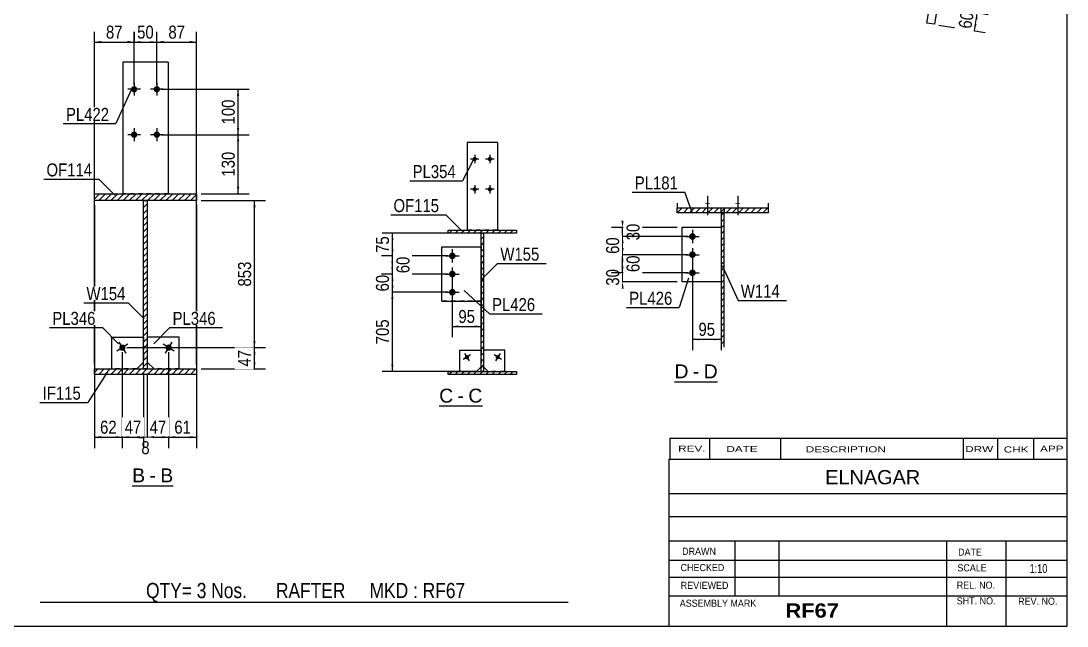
# Model space of a CAD drawing. Header units: millimetres. Extents: x -14 to 388, y -192 to 85.
# Drawn here: x 158.1 to 388.5, y -192.4 to -59.1 of the extents above; entities that cross this region are included whole.
import ezdxf

# ---------------------------------------------------------------- set-up
doc = ezdxf.new("R2010")
doc.units = ezdxf.units.MM
doc.linetypes.add('DXK_LINE_DOT1', pattern=[1.8814, 0.9407, -0.9407])
doc.styles.add('Arial', font='ARIAL.TTF', dxfattribs={"height": 0.2})
doc.styles.add('Arial Bold', font='ARIALBD.TTF', dxfattribs={"height": 0.2})
doc.styles.add('Arial Narrow', font='ARIALN.TTF', dxfattribs={"height": 0.2})

# ---------------------------------------------------------------- blocks, each defined once
blk = doc.blocks.new('Unknown-623515032-1211')
at = {"color": 5, "linetype": 'Continuous'}
for p, q in [((388.48, -192.37), (388.48, 84.63)), ((-11.52, -192.37), (388.48, -192.37))]:
    blk.add_line(p, q, dxfattribs=at)
blk = doc.blocks.new('Unknown-623515032-12 - 8371')
at = {"color": 7, "linetype": 'Continuous'}
blk.add_line((250.22, -143.9), (259.72, -143.9), dxfattribs=at)
at = {"color": 0, "linetype": 'Continuous'}
blk.add_wipeout([(253.3, -143.15), (253.3, -139.95), (250.22, -139.95), (250.22, -143.15)], dxfattribs=at)
blk.add_wipeout([(255.68, -143.15), (255.68, -139.95), (254.26, -139.95), (254.26, -143.15)], dxfattribs=at)
at = {"color": 96, "linetype": 'Continuous', "style": 'Arial'}
blk.add_text('C', height=3.06, dxfattribs=at).set_placement((250.22, -143.15))
at = {"color": 0, "linetype": 'Continuous'}
blk.add_wipeout([(259.72, -143.15), (259.72, -139.95), (256.64, -139.95), (256.64, -143.15)], dxfattribs=at)
at = {"color": 96, "linetype": 'Continuous', "style": 'Arial'}
for s, p in [('C', (256.64, -143.15)), ('-', (254.26, -143.15))]:
    blk.add_text(s, height=3.06, dxfattribs=at).set_placement(p)
blk = doc.blocks.new('Unknown-623515032-13 - 8879')
at = {"color": 7, "linetype": 'Continuous'}
blk.add_line((302.03, -138.55), (311.54, -138.55), dxfattribs=at)
at = {"color": 0, "linetype": 'Continuous'}
blk.add_wipeout([(305.11, -137.8), (305.11, -134.6), (302.03, -134.6), (302.03, -137.8)], dxfattribs=at)
at = {"color": 96, "linetype": 'Continuous', "style": 'Arial'}
blk.add_text('D', height=3.06, dxfattribs=at).set_placement((302.03, -137.8))
at = {"color": 0, "linetype": 'Continuous'}
blk.add_wipeout([(307.5, -137.8), (307.5, -134.6), (306.07, -134.6), (306.07, -137.8)], dxfattribs=at)
blk.add_wipeout([(311.54, -137.8), (311.54, -134.6), (308.46, -134.6), (308.46, -137.8)], dxfattribs=at)
at = {"color": 96, "linetype": 'Continuous', "style": 'Arial'}
for s, p in [('D', (308.46, -137.8)), ('-', (306.07, -137.8))]:
    blk.add_text(s, height=3.06, dxfattribs=at).set_placement(p)
blk = doc.blocks.new('Unknown-623515032-16 - 2691')
at = {"color": 7, "linetype": 'Continuous'}
blk.add_line((182.61, -161.45), (191.64, -161.45), dxfattribs=at)
at = {"color": 0, "linetype": 'Continuous'}
blk.add_wipeout([(185.46, -160.7), (185.46, -157.5), (182.61, -157.5), (182.61, -160.7)], dxfattribs=at)
at = {"color": 96, "linetype": 'Continuous', "style": 'Arial'}
blk.add_text('B', height=3.06, dxfattribs=at).set_placement((182.61, -160.7))
at = {"color": 0, "linetype": 'Continuous'}
blk.add_wipeout([(187.84, -160.7), (187.84, -157.5), (186.42, -157.5), (186.42, -160.7)], dxfattribs=at)
blk.add_wipeout([(191.64, -160.7), (191.64, -157.5), (188.8, -157.5), (188.8, -160.7)], dxfattribs=at)
at = {"color": 96, "linetype": 'Continuous', "style": 'Arial'}
for s, p in [('B', (188.8, -160.7)), ('-', (186.42, -160.7))]:
    blk.add_text(s, height=3.06, dxfattribs=at).set_placement(p)
blk = doc.blocks.new('Part-623515032-1504 - 1232')
at = {"color": 2, "linetype": 'Continuous'}
for p, q in [((357.62, -59.58), (373.12, 37.9)), ((374.77, 37.64), (359.27, -59.84)), ((373.12, 37.9), (374.77, 37.64)), ((359.27, -59.84), (357.62, -59.58))]:
    blk.add_line(p, q, dxfattribs=at)
blk = doc.blocks.new('Part-623515032-8428 - 8371')
at = {"color": 2, "linetype": 'Continuous'}
for p, q in [((250.78, -120.85), (250.78, -108.85)), ((250.78, -108.85), (259.45, -108.85)), ((250.78, -120.85), (259.45, -120.85))]:
    blk.add_line(p, q, dxfattribs=at)
at = {"color": 7, "linetype": 'DXK_LINE_DOT1'}
for p, q in [((250.78, -108.85), (259.45, -108.85)), ((259.45, -108.85), (259.45, -120.85)), ((259.45, -120.85), (250.78, -120.85))]:
    blk.add_line(p, q, dxfattribs=at)
blk = doc.blocks.new('Part-623515032-8412 - 8371')
at = {"linetype": 'Continuous'}
h = blk.add_hatch(dxfattribs=at)
h.set_pattern_fill('', scale=0.3, style=0, pattern_type=0)
h.set_pattern_definition([(45, (267.2141, -136.9466), (-0.67352, 0.67352), [])])
h.paths.add_polyline_path([(252.21, -136.95), (267.21, -136.95), (267.21, -136.28), (252.21, -136.28)])
at = {"color": 2, "linetype": 'Continuous'}
for p, q in [((252.21, -136.95), (252.21, -136.28)), ((252.21, -136.28), (267.21, -136.28)), ((267.21, -136.95), (252.21, -136.95)), ((267.21, -136.28), (267.21, -136.95))]:
    blk.add_line(p, q, dxfattribs=at)
blk = doc.blocks.new('Part-623515032-8429 - 8371')
at = {"color": 2, "linetype": 'Continuous'}
for p, q in [((254.78, -136.28), (254.78, -131.61)), ((254.78, -131.61), (259.45, -131.61)), ((259.45, -135.28), (258.45, -136.28))]:
    blk.add_line(p, q, dxfattribs=at)
at = {"color": 7, "linetype": 'DXK_LINE_DOT1'}
for p, q in [((259.45, -131.61), (259.45, -135.28)), ((258.45, -136.28), (254.78, -136.28))]:
    blk.add_line(p, q, dxfattribs=at)
blk = doc.blocks.new('Part-623515032-8373 - 8371')
at = {"linetype": 'Continuous'}
h = blk.add_hatch(dxfattribs=at)
h.set_pattern_fill('', scale=0.3, style=0, pattern_type=0)
h.set_pattern_definition([(45, (267.2141, -105.8474), (-0.67352, 0.67352), [])])
h.paths.add_polyline_path([(252.21, -105.85), (267.21, -105.85), (267.21, -105.18), (252.21, -105.18)])
at = {"color": 2, "linetype": 'Continuous'}
for p, q in [((252.21, -105.85), (252.21, -105.18)), ((252.21, -105.18), (267.21, -105.18)), ((267.21, -105.85), (252.21, -105.85)), ((267.21, -105.18), (267.21, -105.85))]:
    blk.add_line(p, q, dxfattribs=at)
blk = doc.blocks.new('Part-623515032-8432 - 8371')
at = {"color": 2, "linetype": 'Continuous'}
for p, q in [((264.65, -131.61), (259.98, -131.61)), ((264.65, -136.28), (264.65, -131.61)), ((259.98, -135.28), (260.98, -136.28))]:
    blk.add_line(p, q, dxfattribs=at)
at = {"color": 7, "linetype": 'DXK_LINE_DOT1'}
for p, q in [((259.98, -131.61), (259.98, -135.28)), ((264.65, -136.28), (260.98, -136.28))]:
    blk.add_line(p, q, dxfattribs=at)
blk = doc.blocks.new('Part-623515032-8376 - 8371')
at = {"linetype": 'Continuous'}
h = blk.add_hatch(dxfattribs=at)
h.set_pattern_fill('', scale=0.3, style=0, pattern_type=0)
h.set_pattern_definition([(45, (259.9808, -136.2799), (-0.67352, 0.67352), [])])
h.paths.add_polyline_path([(259.45, -136.28), (259.98, -136.28), (259.98, -105.85), (259.45, -105.85)])
at = {"color": 2, "linetype": 'Continuous'}
for p, q in [((259.45, -126.18), (259.45, -105.85)), ((259.45, -105.85), (259.98, -105.85)), ((259.98, -105.85), (259.98, -126.18)), ((259.45, -136.28), (259.45, -126.28)), ((259.98, -126.28), (259.98, -136.28)), ((259.98, -136.28), (259.45, -136.28))]:
    blk.add_line(p, q, dxfattribs=at)
blk = doc.blocks.new('Part-623515032-8422 - 8371')
at = {"color": 2, "linetype": 'Continuous'}
for p, q in [((263.05, -85.85), (256.38, -85.85)), ((256.38, -85.85), (256.38, -105.18)), ((263.05, -85.85), (263.05, -105.18))]:
    blk.add_line(p, q, dxfattribs=at)
at = {"color": 7, "linetype": 'DXK_LINE_DOT1'}
blk.add_line((263.05, -105.18), (256.38, -105.18), dxfattribs=at)
blk = doc.blocks.new('Bolt-623515032-8477 - 8371')
at = {"linetype": 'Continuous'}
for points in [[(258.51, -89.51, -1), (257.58, -89.51, -1)], [(261.85, -89.51, -1), (260.91, -89.51, -1)], [(258.51, -96.18, -1), (257.58, -96.18, -1)], [(261.85, -96.18, -1), (260.91, -96.18, -1)]]:
    blk.add_hatch(color=3, dxfattribs=at).paths.add_polyline_path(points)
at = {"color": 3, "linetype": 'Continuous'}
for p, q in [((258.98, -89.51), (257.11, -89.51)), ((258.05, -88.58), (258.05, -90.45)), ((262.31, -89.51), (260.45, -89.51)), ((261.38, -88.58), (261.38, -90.45)), ((258.98, -96.18), (257.11, -96.18)), ((258.05, -95.25), (258.05, -97.11)), ((262.31, -96.18), (260.45, -96.18)), ((261.38, -95.25), (261.38, -97.11))]:
    blk.add_line(p, q, dxfattribs=at)
blk = doc.blocks.new('Bolt-623515032-8481 - 8371')
at = {"linetype": 'Continuous'}
for points in [[(253.11, -110.11, -1), (253.11, -111.58, -1)], [(253.11, -114.11, -1), (253.11, -115.58, -1)], [(253.11, -118.11, -1), (253.11, -119.58, -1)]]:
    blk.add_hatch(color=3, dxfattribs=at).paths.add_polyline_path(points)
at = {"color": 3, "linetype": 'Continuous'}
for p, q in [((253.11, -109.38), (253.11, -112.31)), ((251.64, -110.85), (254.58, -110.85)), ((251.64, -114.85), (254.58, -114.85)), ((253.11, -113.38), (253.11, -116.31)), ((253.11, -117.38), (253.11, -120.31)), ((251.64, -118.85), (254.58, -118.85))]:
    blk.add_line(p, q, dxfattribs=at)
blk = doc.blocks.new('Bolt-623515032-8482 - 8371')
at = {"linetype": 'Continuous'}
blk.add_hatch(color=3, dxfattribs=at).paths.add_polyline_path([(256.71, -132.9, -1), (255.92, -133.39, -1)])
at = {"color": 3, "linetype": 'Continuous'}
for p, q in [((257.11, -132.65), (255.52, -133.64)), ((255.82, -132.36), (256.81, -133.94))]:
    blk.add_line(p, q, dxfattribs=at)
blk = doc.blocks.new('Bolt-623515032-8485 - 8371')
at = {"linetype": 'Continuous'}
blk.add_hatch(color=3, dxfattribs=at).paths.add_polyline_path([(263.51, -133.39, -1), (262.72, -132.9, -1)])
at = {"color": 3, "linetype": 'Continuous'}
for p, q in [((263.91, -133.64), (262.32, -132.65)), ((263.61, -132.36), (262.62, -133.94))]:
    blk.add_line(p, q, dxfattribs=at)
blk = doc.blocks.new('Bolt-623515032-8988 - 8879')
at = {"linetype": 'Continuous'}
for points in [[(305.98, -105.84, -1), (305.98, -107.31, -1)], [(305.98, -109.84, -1), (305.98, -111.31, -1)], [(305.98, -113.84, -1), (305.98, -115.31, -1)]]:
    blk.add_hatch(color=3, dxfattribs=at).paths.add_polyline_path(points)
at = {"color": 3, "linetype": 'Continuous'}
for p, q in [((305.98, -105.11), (305.98, -108.04)), ((304.51, -106.58), (307.44, -106.58)), ((305.98, -109.11), (305.98, -112.04)), ((304.51, -110.58), (307.44, -110.58)), ((304.51, -114.58), (307.44, -114.58)), ((305.98, -113.11), (305.98, -116.04))]:
    blk.add_line(p, q, dxfattribs=at)
blk = doc.blocks.new('Part-623515032-8896 - 8879')
at = {"linetype": 'Continuous'}
h = blk.add_hatch(dxfattribs=at)
h.set_pattern_fill('', scale=0.3, style=0, pattern_type=0)
h.set_pattern_definition([(45, (302.6427, -101.3733), (-0.67352, 0.67352), [])])
h.paths.add_polyline_path([(302.64, -100.29), (302.64, -101.37), (322.64, -101.37), (322.64, -100.29)])
at = {"color": 2, "linetype": 'Continuous'}
for p, q in [((302.64, -99.21), (302.64, -100.29)), ((302.64, -101.37), (302.64, -100.29)), ((302.64, -100.29), (322.64, -100.29)), ((322.64, -99.21), (322.64, -100.29)), ((322.64, -100.29), (322.64, -101.37)), ((322.64, -101.37), (302.64, -101.37))]:
    blk.add_line(p, q, dxfattribs=at)
at = {"color": 7, "linetype": 'DXK_LINE_DOT1'}
for p, q in [((302.64, -101.37), (302.64, -100.29)), ((322.64, -100.29), (322.64, -101.37))]:
    blk.add_line(p, q, dxfattribs=at)
blk = doc.blocks.new('Bolt-623515032-8960 - 8879')
at = {"linetype": 'Continuous'}
for points in [[(309.31, -99.42), (309.18, -99.42), (309.07, -99.41), (308.96, -99.4), (308.86, -99.39), (308.79, -99.37), (308.74, -99.35), (308.71, -99.33), (308.71, -99.31), (308.74, -99.3), (308.79, -99.28), (308.86, -99.26), (308.96, -99.25), (309.07, -99.24), (309.18, -99.23), (309.31, -99.23), (309.43, -99.23), (309.55, -99.24), (309.66, -99.25), (309.76, -99.26), (309.83, -99.28), (309.88, -99.3), (309.91, -99.31), (309.91, -99.33), (309.88, -99.35), (309.83, -99.37), (309.76, -99.39), (309.66, -99.4), (309.55, -99.41), (309.43, -99.42)], [(315.98, -99.42), (315.85, -99.42), (315.73, -99.41), (315.62, -99.4), (315.53, -99.39), (315.46, -99.37), (315.41, -99.35), (315.38, -99.33), (315.38, -99.31), (315.41, -99.3), (315.46, -99.28), (315.53, -99.26), (315.62, -99.25), (315.73, -99.24), (315.85, -99.23), (315.98, -99.23), (316.1, -99.23), (316.22, -99.24), (316.33, -99.25), (316.42, -99.26), (316.5, -99.28), (316.55, -99.3), (316.57, -99.31), (316.57, -99.33), (316.55, -99.35), (316.5, -99.37), (316.42, -99.39), (316.33, -99.4), (316.22, -99.41), (316.1, -99.42)]]:
    blk.add_hatch(color=3, dxfattribs=at).paths.add_polyline_path(points)
at = {"color": 3, "linetype": 'Continuous'}
for p, q in [((309.31, -97.61), (309.31, -101.89)), ((315.98, -97.61), (315.98, -101.89))]:
    blk.add_line(p, q, dxfattribs=at)
blk = doc.blocks.new('Part-623515032-8935 - 8879')
at = {"color": 2, "linetype": 'Continuous'}
for p, q in [((312.31, -104.58), (303.64, -104.58)), ((303.64, -104.58), (303.64, -116.58)), ((312.31, -116.58), (303.64, -116.58))]:
    blk.add_line(p, q, dxfattribs=at)
at = {"color": 7, "linetype": 'DXK_LINE_DOT1'}
blk.add_line((312.31, -104.58), (312.31, -116.58), dxfattribs=at)
blk = doc.blocks.new('Part-623515032-8919 - 8879')
at = {"linetype": 'Continuous'}
h = blk.add_hatch(dxfattribs=at)
h.set_pattern_fill('', scale=0.3, style=0, pattern_type=0)
h.set_pattern_definition([(45, (312.976, -130.9478), (-0.67352, 0.67352), [])])
h.paths.add_polyline_path([(312.31, -130.95), (312.98, -130.95), (312.98, -101.37), (312.31, -101.37)])
at = {"color": 7, "linetype": 'DXK_LINE_DOT1'}
for p, q in [((312.31, -101.37), (312.31, -100.29)), ((312.98, -100.29), (312.98, -101.37))]:
    blk.add_line(p, q, dxfattribs=at)
at = {"color": 2, "linetype": 'Continuous'}
for p, q in [((312.98, -101.37), (312.31, -101.37)), ((312.31, -101.37), (312.31, -130.95)), ((312.98, -130.95), (312.98, -101.37))]:
    blk.add_line(p, q, dxfattribs=at)
blk = doc.blocks.new('Part-623515032-2731 - 2691')
at = {"linetype": 'Continuous'}
h = blk.add_hatch(dxfattribs=at)
h.set_pattern_fill('', scale=0.3, style=0, pattern_type=0)
h.set_pattern_definition([(45, (185.9425, -135.7509), (-0.67352, 0.67352), [])])
h.paths.add_polyline_path([(185.14, -135.75), (185.94, -135.75), (185.94, -98.65), (185.14, -98.65)])
at = {"color": 2, "linetype": 'Continuous'}
for p, q in [((185.14, -113.65), (185.14, -98.65)), ((185.14, -98.65), (185.94, -98.65)), ((185.94, -98.65), (185.94, -113.65)), ((185.14, -135.75), (185.14, -113.75)), ((185.94, -113.75), (185.94, -135.75)), ((185.94, -135.75), (185.14, -135.75))]:
    blk.add_line(p, q, dxfattribs=at)
blk = doc.blocks.new('Bolt-623515032-2708 - 2691')
at = {"linetype": 'Continuous'}
blk.add_hatch(color=3, dxfattribs=at).paths.add_polyline_path([(191.24, -131.42, -1), (190.05, -130.68, -1)])
at = {"color": 3, "linetype": 'Continuous'}
for p, q in [((191.83, -131.79), (189.46, -130.31)), ((191.38, -129.86), (189.9, -132.24))]:
    blk.add_line(p, q, dxfattribs=at)
blk = doc.blocks.new('Part-623515032-2773 - 2691')
at = {"linetype": 'Continuous'}
h = blk.add_hatch(dxfattribs=at)
h.set_pattern_fill('', scale=0.3, style=0, pattern_type=0)
h.set_pattern_definition([(45, (196.7925, -98.6509), (-0.67352, 0.67352), [])])
h.paths.add_polyline_path([(174.29, -98.65), (196.79, -98.65), (196.79, -97.15), (174.29, -97.15)])
at = {"color": 2, "linetype": 'Continuous'}
for p, q in [((174.29, -98.65), (174.29, -97.15)), ((174.29, -97.15), (196.79, -97.15)), ((196.79, -98.65), (174.29, -98.65)), ((196.79, -97.15), (196.79, -98.65))]:
    blk.add_line(p, q, dxfattribs=at)
blk = doc.blocks.new('Bolt-623515032-2709 - 2691')
at = {"linetype": 'Continuous'}
blk.add_hatch(color=3, dxfattribs=at).paths.add_polyline_path([(181.04, -130.68, -1), (179.85, -131.42, -1)])
at = {"color": 3, "linetype": 'Continuous'}
for p, q in [((181.63, -130.31), (179.26, -131.79)), ((179.7, -129.86), (181.18, -132.24))]:
    blk.add_line(p, q, dxfattribs=at)
blk = doc.blocks.new('Bolt-623515032-2720 - 2691')
at = {"linetype": 'Continuous'}
for points in [[(183.74, -74.15, -1), (182.34, -74.15, -1)], [(188.74, -74.15, -1), (187.34, -74.15, -1)], [(183.74, -84.15, -1), (182.34, -84.15, -1)], [(188.74, -84.15, -1), (187.34, -84.15, -1)]]:
    blk.add_hatch(color=3, dxfattribs=at).paths.add_polyline_path(points)
at = {"color": 3, "linetype": 'Continuous'}
for p, q in [((183.04, -72.75), (183.04, -75.55)), ((188.04, -72.75), (188.04, -75.55)), ((184.44, -74.15), (181.64, -74.15)), ((189.44, -74.15), (186.64, -74.15)), ((183.04, -82.75), (183.04, -85.55)), ((188.04, -82.75), (188.04, -85.55)), ((184.44, -84.15), (181.64, -84.15)), ((189.44, -84.15), (186.64, -84.15))]:
    blk.add_line(p, q, dxfattribs=at)
blk = doc.blocks.new('Part-623515032-2761 - 2691')
at = {"color": 2, "linetype": 'Continuous'}
for p, q in [((192.94, -128.75), (185.94, -128.75)), ((192.94, -135.75), (192.94, -128.75)), ((185.94, -134.25), (187.44, -135.75))]:
    blk.add_line(p, q, dxfattribs=at)
at = {"color": 7, "linetype": 'DXK_LINE_DOT1'}
for p, q in [((185.94, -128.75), (185.94, -134.25)), ((192.94, -135.75), (187.44, -135.75))]:
    blk.add_line(p, q, dxfattribs=at)
blk = doc.blocks.new('Part-623515032-2766 - 2691')
at = {"color": 2, "linetype": 'Continuous'}
for p, q in [((178.14, -135.75), (178.14, -128.75)), ((178.14, -128.75), (185.14, -128.75)), ((185.14, -134.25), (183.64, -135.75))]:
    blk.add_line(p, q, dxfattribs=at)
at = {"color": 7, "linetype": 'DXK_LINE_DOT1'}
for p, q in [((185.14, -128.75), (185.14, -134.25)), ((183.64, -135.75), (178.14, -135.75))]:
    blk.add_line(p, q, dxfattribs=at)
blk = doc.blocks.new('Part-623515032-2783 - 2691')
at = {"linetype": 'Continuous'}
h = blk.add_hatch(dxfattribs=at)
h.set_pattern_fill('', scale=0.3, style=0, pattern_type=0)
h.set_pattern_definition([(45, (196.7925, -136.9509), (-0.67352, 0.67352), [])])
h.paths.add_polyline_path([(174.29, -136.95), (196.79, -136.95), (196.79, -135.75), (174.29, -135.75)])
at = {"color": 2, "linetype": 'Continuous'}
for p, q in [((174.29, -136.95), (174.29, -135.75)), ((174.29, -135.75), (196.79, -135.75)), ((196.79, -135.75), (196.79, -136.95)), ((196.79, -136.95), (174.29, -136.95))]:
    blk.add_line(p, q, dxfattribs=at)
blk = doc.blocks.new('Part-623515032-2800 - 2691')
at = {"color": 2, "linetype": 'Continuous'}
for p, q in [((190.54, -68.15), (180.54, -68.15)), ((180.54, -68.15), (180.54, -97.15)), ((190.54, -68.15), (190.54, -97.15))]:
    blk.add_line(p, q, dxfattribs=at)
at = {"color": 7, "linetype": 'DXK_LINE_DOT1'}
blk.add_line((190.54, -97.15), (180.54, -97.15), dxfattribs=at)
blk = doc.blocks.new('StraightDimension-623515032-6386 - 1232')
at = {"linetype": 'Continuous'}
for points in [[(368.22, -58.72), (368.7, -57.28), (368.72, -58.8)], [(368.56, -59.8), (368.07, -61.24), (368.06, -59.72)]]:
    blk.add_hatch(color=7, dxfattribs=at).paths.add_polyline_path(points)
at = {"color": 7, "linetype": 'Continuous'}
for p, q in [((359.24, -55.78), (371.07, -57.66)), ((368.07, -61.24), (368.7, -57.28)), ((360.26, -60), (370.44, -61.62))]:
    blk.add_line(p, q, dxfattribs=at)
at = {"color": 0}
blk.add_wipeout([(368.62, -56.84), (364.47, -56.18), (363.71, -60.98), (367.86, -61.64)], dxfattribs=at)
at = {"color": 3, "style": 'Arial Narrow'}
blk.add_text('60', height=2.863, rotation=80.9647, dxfattribs=at).set_placement((367.36, -60.95))
blk = doc.blocks.new('StraightDimension-623515032-8695 - 8371')
at = {"linetype": 'Continuous'}
for points in [[(239.66, -107.35), (239.91, -105.85), (240.16, -107.35)], [(240.16, -109.35), (239.91, -110.85), (239.66, -109.35)]]:
    blk.add_hatch(color=7, dxfattribs=at).paths.add_polyline_path(points)
at = {"color": 7, "linetype": 'Continuous'}
for p, q in [((258.45, -105.85), (237.66, -105.85)), ((239.91, -110.85), (239.91, -105.85)), ((252.11, -110.85), (237.66, -110.85))]:
    blk.add_line(p, q, dxfattribs=at)
at = {"color": 0}
blk.add_wipeout([(239.76, -105.92), (235.56, -105.92), (235.56, -110.78), (239.76, -110.78)], dxfattribs=at)
at = {"color": 3, "style": 'Arial Narrow'}
blk.add_text('75', height=2.863, rotation=90.0002, dxfattribs=at).set_placement((239.16, -110.18))
blk = doc.blocks.new('StraightDimension-623515032-9200 - 8371')
at = {"linetype": 'Continuous'}
for points in [[(254.61, -126.62), (253.11, -126.37), (254.61, -126.12)], [(257.95, -126.12), (259.45, -126.37), (257.95, -126.62)]]:
    blk.add_hatch(color=7, dxfattribs=at).paths.add_polyline_path(points)
at = {"color": 7, "linetype": 'Continuous'}
for p, q in [((259.45, -112.46), (259.45, -128.77)), ((253.11, -115.85), (253.11, -128.77)), ((253.11, -126.37), (259.45, -126.37))]:
    blk.add_line(p, q, dxfattribs=at)
at = {"color": 0}
blk.add_wipeout([(258.71, -126.22), (258.71, -122.02), (253.85, -122.02), (253.85, -126.22)], dxfattribs=at)
at = {"color": 3, "style": 'Arial Narrow'}
blk.add_text('95', height=2.863, dxfattribs=at).set_placement((254.45, -125.62))
blk = doc.blocks.new('StraightDimension-623515032-8698 - 8371')
at = {"linetype": 'Continuous'}
for points in [[(239.66, -120.35), (239.91, -118.85), (240.16, -120.35)], [(240.16, -134.78), (239.91, -136.28), (239.66, -134.78)]]:
    blk.add_hatch(color=7, dxfattribs=at).paths.add_polyline_path(points)
at = {"color": 7, "linetype": 'Continuous'}
for p, q in [((252.11, -118.85), (237.66, -118.85)), ((239.91, -136.28), (239.91, -118.85)), ((258.45, -136.28), (237.66, -136.28))]:
    blk.add_line(p, q, dxfattribs=at)
at = {"color": 0}
blk.add_wipeout([(239.76, -124.22), (235.56, -124.22), (235.56, -130.91), (239.76, -130.91)], dxfattribs=at)
at = {"color": 3, "style": 'Arial Narrow'}
blk.add_text('705', height=2.863, rotation=90.0002, dxfattribs=at).set_placement((239.16, -130.31))
blk = doc.blocks.new('StraightDimension-623515032-13472 - 8371')
at = {"linetype": 'Continuous'}
for points in [[(239.66, -116.35), (239.91, -114.85), (240.16, -116.35)], [(240.16, -117.35), (239.91, -118.85), (239.66, -117.35)]]:
    blk.add_hatch(color=7, dxfattribs=at).paths.add_polyline_path(points)
at = {"color": 7, "linetype": 'Continuous'}
for p, q in [((252.11, -114.85), (237.66, -114.85)), ((239.91, -118.85), (239.91, -114.85)), ((252.11, -118.85), (237.66, -118.85))]:
    blk.add_line(p, q, dxfattribs=at)
at = {"color": 0}
blk.add_wipeout([(239.76, -114.42), (235.56, -114.42), (235.56, -119.27), (239.76, -119.27)], dxfattribs=at)
at = {"color": 3, "style": 'Arial Narrow'}
blk.add_text('60', height=2.863, rotation=90.0002, dxfattribs=at).set_placement((239.16, -118.67))
blk = doc.blocks.new('StraightDimension-623515032-13474 - 8371')
at = {"linetype": 'Continuous'}
for points in [[(239.66, -112.35), (239.91, -110.85), (240.16, -112.35)], [(240.16, -113.35), (239.91, -114.85), (239.66, -113.35)]]:
    blk.add_hatch(color=7, dxfattribs=at).paths.add_polyline_path(points)
at = {"color": 7, "linetype": 'Continuous'}
for p, q in [((252.11, -110.85), (237.51, -110.85)), ((239.91, -114.85), (239.91, -110.85)), ((252.11, -114.85), (237.51, -114.85))]:
    blk.add_line(p, q, dxfattribs=at)
at = {"color": 0}
blk.add_wipeout([(244.26, -110.42), (240.06, -110.42), (240.06, -115.27), (244.26, -115.27)], dxfattribs=at)
at = {"color": 3, "style": 'Arial Narrow'}
blk.add_text('60', height=2.863, rotation=90.0002, dxfattribs=at).set_placement((243.66, -114.67))
blk = doc.blocks.new('StraightDimension-623515032-9141 - 8879')
at = {"linetype": 'Continuous'}
for points in [[(290.84, -113.08), (290.59, -114.58), (290.34, -113.08)], [(290.34, -118.08), (290.59, -116.58), (290.84, -118.08)]]:
    blk.add_hatch(color=7, dxfattribs=at).paths.add_polyline_path(points)
at = {"color": 7, "linetype": 'Continuous'}
for p, q in [((304.98, -114.58), (288.34, -114.58)), ((290.59, -116.58), (290.59, -114.58)), ((302.64, -116.58), (288.34, -116.58))]:
    blk.add_line(p, q, dxfattribs=at)
at = {"color": 0}
blk.add_wipeout([(290.44, -113.15), (286.24, -113.15), (286.24, -118.01), (290.44, -118.01)], dxfattribs=at)
at = {"color": 3, "style": 'Arial Narrow'}
blk.add_text('30', height=2.863, rotation=90.0002, dxfattribs=at).set_placement((289.84, -117.41))
blk = doc.blocks.new('StraightDimension-623515032-9110 - 8879')
at = {"linetype": 'Continuous'}
for points in [[(307.48, -129.45), (305.98, -129.2), (307.48, -128.95)], [(310.81, -128.95), (312.31, -129.2), (310.81, -129.45)]]:
    blk.add_hatch(color=7, dxfattribs=at).paths.add_polyline_path(points)
at = {"color": 7, "linetype": 'Continuous'}
for p, q in [((305.98, -111.58), (305.98, -131.6)), ((312.31, -111.58), (312.31, -131.6)), ((305.98, -129.2), (312.31, -129.2))]:
    blk.add_line(p, q, dxfattribs=at)
at = {"color": 0}
blk.add_wipeout([(311.57, -129.05), (311.57, -124.85), (306.71, -124.85), (306.71, -129.05)], dxfattribs=at)
at = {"color": 3, "style": 'Arial Narrow'}
blk.add_text('95', height=2.863, dxfattribs=at).set_placement((307.31, -128.45))
blk = doc.blocks.new('StraightDimension-623515032-9138 - 8879')
at = {"linetype": 'Continuous'}
for points in [[(290.84, -103.08), (290.59, -104.58), (290.34, -103.08)], [(290.34, -108.08), (290.59, -106.58), (290.84, -108.08)]]:
    blk.add_hatch(color=7, dxfattribs=at).paths.add_polyline_path(points)
at = {"color": 7, "linetype": 'Continuous'}
for p, q in [((302.64, -104.58), (288.19, -104.58)), ((290.59, -106.58), (290.59, -104.58)), ((304.98, -106.58), (288.19, -106.58))]:
    blk.add_line(p, q, dxfattribs=at)
at = {"color": 0}
blk.add_wipeout([(294.94, -103.15), (290.74, -103.15), (290.74, -108.01), (294.94, -108.01)], dxfattribs=at)
at = {"color": 3, "style": 'Arial Narrow'}
blk.add_text('30', height=2.863, rotation=90.0002, dxfattribs=at).set_placement((294.34, -107.41))
blk = doc.blocks.new('StraightDimension-623515032-13506 - 8879')
at = {"linetype": 'Continuous'}
for points in [[(290.34, -112.08), (290.59, -110.58), (290.84, -112.08)], [(290.84, -113.08), (290.59, -114.58), (290.34, -113.08)]]:
    blk.add_hatch(color=7, dxfattribs=at).paths.add_polyline_path(points)
at = {"color": 7, "linetype": 'Continuous'}
for p, q in [((304.98, -110.58), (288.19, -110.58)), ((290.59, -114.58), (290.59, -110.58)), ((304.98, -114.58), (288.19, -114.58))]:
    blk.add_line(p, q, dxfattribs=at)
at = {"color": 0}
blk.add_wipeout([(294.94, -110.15), (290.74, -110.15), (290.74, -115.01), (294.94, -115.01)], dxfattribs=at)
at = {"color": 3, "style": 'Arial Narrow'}
blk.add_text('60', height=2.863, rotation=90.0002, dxfattribs=at).set_placement((294.34, -114.41))
blk = doc.blocks.new('StraightDimension-623515032-13508 - 8879')
at = {"linetype": 'Continuous'}
for points in [[(290.34, -108.08), (290.59, -106.58), (290.84, -108.08)], [(290.84, -109.08), (290.59, -110.58), (290.34, -109.08)]]:
    blk.add_hatch(color=7, dxfattribs=at).paths.add_polyline_path(points)
at = {"color": 7, "linetype": 'Continuous'}
for p, q in [((304.98, -106.58), (288.34, -106.58)), ((290.59, -110.58), (290.59, -106.58)), ((304.98, -110.58), (288.34, -110.58))]:
    blk.add_line(p, q, dxfattribs=at)
at = {"color": 0}
blk.add_wipeout([(290.44, -106.15), (286.24, -106.15), (286.24, -111.01), (290.44, -111.01)], dxfattribs=at)
at = {"color": 3, "style": 'Arial Narrow'}
blk.add_text('60', height=2.863, rotation=90.0002, dxfattribs=at).set_placement((289.84, -110.41))
blk = doc.blocks.new('StraightDimension-623515032-12199 - 2691')
at = {"linetype": 'Continuous'}
for points in [[(175.79, -151), (174.29, -150.75), (175.79, -150.5)], [(178.94, -150.5), (180.44, -150.75), (178.94, -151)]]:
    blk.add_hatch(color=7, dxfattribs=at).paths.add_polyline_path(points)
at = {"color": 7, "linetype": 'Continuous'}
for p, q in [((174.29, -99.65), (174.29, -153.15)), ((180.44, -132.05), (180.44, -153.15)), ((174.29, -150.75), (180.44, -150.75))]:
    blk.add_line(p, q, dxfattribs=at)
at = {"color": 0}
blk.add_wipeout([(179.8, -150.6), (179.8, -146.4), (174.94, -146.4), (174.94, -150.6)], dxfattribs=at)
at = {"color": 3, "style": 'Arial Narrow'}
blk.add_text('62', height=2.863, dxfattribs=at).set_placement((175.54, -150))
blk = doc.blocks.new('StraightDimension-623515032-2835 - 2691')
at = {"linetype": 'Continuous'}
for points in [[(209.29, -100.15), (209.54, -98.65), (209.79, -100.15)], [(209.79, -129.55), (209.54, -131.05), (209.29, -129.55)]]:
    blk.add_hatch(color=7, dxfattribs=at).paths.add_polyline_path(points)
at = {"color": 7, "linetype": 'Continuous'}
for p, q in [((197.79, -98.65), (211.94, -98.65)), ((209.54, -131.05), (209.54, -98.65)), ((181.44, -131.05), (211.94, -131.05))]:
    blk.add_line(p, q, dxfattribs=at)
at = {"color": 0}
blk.add_wipeout([(209.39, -111.51), (205.19, -111.51), (205.19, -118.19), (209.39, -118.19)], dxfattribs=at)
at = {"color": 3, "style": 'Arial Narrow'}
blk.add_text('853', height=2.863, rotation=90.0002, dxfattribs=at).set_placement((208.79, -117.59))
blk = doc.blocks.new('StraightDimension-623515032-2878 - 2691')
at = {"linetype": 'Continuous'}
for points in [[(184.54, -64), (183.04, -63.75), (184.54, -63.5)], [(186.54, -63.5), (188.04, -63.75), (186.54, -64)]]:
    blk.add_hatch(color=7, dxfattribs=at).paths.add_polyline_path(points)
at = {"color": 7, "linetype": 'Continuous'}
for p, q in [((183.04, -73.15), (183.04, -61.5)), ((188.04, -73.15), (188.04, -61.5)), ((183.04, -63.75), (188.04, -63.75))]:
    blk.add_line(p, q, dxfattribs=at)
at = {"color": 0}
blk.add_wipeout([(187.97, -63.6), (187.97, -59.4), (183.11, -59.4), (183.11, -63.6)], dxfattribs=at)
at = {"color": 3, "style": 'Arial Narrow'}
blk.add_text('50', height=2.863, dxfattribs=at).set_placement((183.71, -63))
blk = doc.blocks.new('StraightDimension-623515032-2814 - 2691')
at = {"linetype": 'Continuous'}
for points in [[(205.69, -85.65), (205.94, -84.15), (206.19, -85.65)], [(206.19, -95.65), (205.94, -97.15), (205.69, -95.65)]]:
    blk.add_hatch(color=7, dxfattribs=at).paths.add_polyline_path(points)
at = {"color": 7, "linetype": 'Continuous'}
for p, q in [((189.04, -84.15), (208.34, -84.15)), ((205.94, -97.15), (205.94, -84.15)), ((197.79, -97.15), (208.34, -97.15))]:
    blk.add_line(p, q, dxfattribs=at)
at = {"color": 0}
blk.add_wipeout([(205.79, -87.31), (201.59, -87.31), (201.59, -93.99), (205.79, -93.99)], dxfattribs=at)
at = {"color": 3, "style": 'Arial Narrow'}
blk.add_text('130', height=2.863, rotation=90.0002, dxfattribs=at).set_placement((205.19, -93.39))
blk = doc.blocks.new('StraightDimension-623515032-2888 - 2691')
at = {"linetype": 'Continuous'}
for points in [[(175.79, -64), (174.29, -63.75), (175.79, -63.5)], [(181.54, -63.5), (183.04, -63.75), (181.54, -64)]]:
    blk.add_hatch(color=7, dxfattribs=at).paths.add_polyline_path(points)
at = {"color": 7, "linetype": 'Continuous'}
for p, q in [((174.29, -134.75), (174.29, -61.5)), ((183.04, -73.15), (183.04, -61.5)), ((174.29, -63.75), (183.04, -63.75))]:
    blk.add_line(p, q, dxfattribs=at)
at = {"color": 0}
blk.add_wipeout([(181.1, -63.6), (181.1, -59.4), (176.24, -59.4), (176.24, -63.6)], dxfattribs=at)
at = {"color": 3, "style": 'Arial Narrow'}
blk.add_text('87', height=2.863, dxfattribs=at).set_placement((176.84, -63))
blk = doc.blocks.new('StraightDimension-623515032-2824 - 2691')
at = {"linetype": 'Continuous'}
for points in [[(205.69, -75.65), (205.94, -74.15), (206.19, -75.65)], [(206.19, -82.65), (205.94, -84.15), (205.69, -82.65)]]:
    blk.add_hatch(color=7, dxfattribs=at).paths.add_polyline_path(points)
at = {"color": 7, "linetype": 'Continuous'}
for p, q in [((189.04, -74.15), (208.34, -74.15)), ((205.94, -84.15), (205.94, -74.15)), ((189.04, -84.15), (208.34, -84.15))]:
    blk.add_line(p, q, dxfattribs=at)
at = {"color": 0}
blk.add_wipeout([(205.79, -75.81), (201.59, -75.81), (201.59, -82.49), (205.79, -82.49)], dxfattribs=at)
at = {"color": 3, "style": 'Arial Narrow'}
blk.add_text('100', height=2.863, rotation=90.0002, dxfattribs=at).set_placement((205.19, -81.89))
blk = doc.blocks.new('StraightDimension-623515032-2851 - 2691')
at = {"linetype": 'Continuous'}
for points in [[(209.29, -132.55), (209.54, -131.05), (209.79, -132.55)], [(209.79, -134.25), (209.54, -135.75), (209.29, -134.25)]]:
    blk.add_hatch(color=7, dxfattribs=at).paths.add_polyline_path(points)
at = {"color": 7, "linetype": 'Continuous'}
for p, q in [((181.44, -131.05), (211.94, -131.05)), ((209.54, -135.75), (209.54, -131.05)), ((197.79, -135.75), (211.94, -135.75))]:
    blk.add_line(p, q, dxfattribs=at)
at = {"color": 0}
blk.add_wipeout([(209.39, -130.97), (205.19, -130.97), (205.19, -135.83), (209.39, -135.83)], dxfattribs=at)
at = {"color": 3, "style": 'Arial Narrow'}
blk.add_text('47', height=2.863, rotation=90.0002, dxfattribs=at).set_placement((208.79, -135.23))
blk = doc.blocks.new('StraightDimension-623515032-2868 - 2691')
at = {"linetype": 'Continuous'}
for points in [[(189.54, -64), (188.04, -63.75), (189.54, -63.5)], [(195.29, -63.5), (196.79, -63.75), (195.29, -64)]]:
    blk.add_hatch(color=7, dxfattribs=at).paths.add_polyline_path(points)
at = {"color": 7, "linetype": 'Continuous'}
for p, q in [((188.04, -73.15), (188.04, -61.5)), ((196.79, -134.75), (196.79, -61.5)), ((188.04, -63.75), (196.79, -63.75))]:
    blk.add_line(p, q, dxfattribs=at)
at = {"color": 0}
blk.add_wipeout([(194.85, -63.6), (194.85, -59.4), (189.99, -59.4), (189.99, -63.6)], dxfattribs=at)
at = {"color": 3, "style": 'Arial Narrow'}
blk.add_text('87', height=2.863, dxfattribs=at).set_placement((190.59, -63))
blk = doc.blocks.new('StraightDimension-623515032-12195 - 2691')
at = {"linetype": 'Continuous'}
for points in [[(192.14, -151), (190.64, -150.75), (192.14, -150.5)], [(195.29, -150.5), (196.79, -150.75), (195.29, -151)]]:
    blk.add_hatch(color=7, dxfattribs=at).paths.add_polyline_path(points)
at = {"color": 7, "linetype": 'Continuous'}
for p, q in [((196.79, -99.65), (196.79, -153.15)), ((190.64, -132.05), (190.64, -153.15)), ((190.64, -150.75), (196.79, -150.75))]:
    blk.add_line(p, q, dxfattribs=at)
at = {"color": 0}
blk.add_wipeout([(196.15, -150.6), (196.15, -146.4), (191.29, -146.4), (191.29, -150.6)], dxfattribs=at)
at = {"color": 3, "style": 'Arial Narrow'}
blk.add_text('61', height=2.863, dxfattribs=at).set_placement((191.89, -150))
blk = doc.blocks.new('StraightDimension-623515032-12196 - 2691')
at = {"linetype": 'Continuous'}
for points in [[(187.44, -151), (185.94, -150.75), (187.44, -150.5)], [(189.14, -150.5), (190.64, -150.75), (189.14, -151)]]:
    blk.add_hatch(color=7, dxfattribs=at).paths.add_polyline_path(points)
at = {"color": 7, "linetype": 'Continuous'}
for p, q in [((190.64, -132.05), (190.64, -153.15)), ((185.94, -136.75), (185.94, -153.15)), ((185.94, -150.75), (190.64, -150.75))]:
    blk.add_line(p, q, dxfattribs=at)
at = {"color": 0}
blk.add_wipeout([(190.72, -150.6), (190.72, -146.4), (185.86, -146.4), (185.86, -150.6)], dxfattribs=at)
at = {"color": 3, "style": 'Arial Narrow'}
blk.add_text('47', height=2.863, dxfattribs=at).set_placement((186.46, -150))
blk = doc.blocks.new('StraightDimension-623515032-12197 - 2691')
at = {"linetype": 'Continuous'}
for points in [[(183.64, -150.5), (185.14, -150.75), (183.64, -151)], [(187.44, -151), (185.94, -150.75), (187.44, -150.5)]]:
    blk.add_hatch(color=7, dxfattribs=at).paths.add_polyline_path(points)
at = {"color": 7, "linetype": 'Continuous'}
for p, q in [((185.14, -136.75), (185.14, -153)), ((185.94, -136.75), (185.94, -153)), ((185.14, -150.75), (185.94, -150.75))]:
    blk.add_line(p, q, dxfattribs=at)
at = {"color": 0}
blk.add_wipeout([(187.06, -155.1), (187.06, -150.9), (184.03, -150.9), (184.03, -155.1)], dxfattribs=at)
at = {"color": 3, "style": 'Arial Narrow'}
blk.add_text('8', height=2.86, dxfattribs=at).set_placement((184.63, -154.5))
blk = doc.blocks.new('StraightDimension-623515032-12198 - 2691')
at = {"linetype": 'Continuous'}
for points in [[(181.94, -151), (180.44, -150.75), (181.94, -150.5)], [(183.64, -150.5), (185.14, -150.75), (183.64, -151)]]:
    blk.add_hatch(color=7, dxfattribs=at).paths.add_polyline_path(points)
at = {"color": 7, "linetype": 'Continuous'}
for p, q in [((180.44, -132.05), (180.44, -153.15)), ((185.14, -136.75), (185.14, -153.15)), ((180.44, -150.75), (185.14, -150.75))]:
    blk.add_line(p, q, dxfattribs=at)
at = {"color": 0}
blk.add_wipeout([(185.22, -150.6), (185.22, -146.4), (180.36, -146.4), (180.36, -150.6)], dxfattribs=at)
at = {"color": 3, "style": 'Arial Narrow'}
blk.add_text('47', height=2.863, dxfattribs=at).set_placement((180.96, -150))
blk = doc.blocks.new('CBS_CALLOFF-623515032-15013')
at = {"color": 7, "linetype": 'Continuous'}
blk.add_line((162.36, -187.1), (278.59, -187.12), dxfattribs=at)
at = {"color": 3, "linetype": 'Continuous', "style": 'Arial Narrow'}
blk.add_text('QTY= 3 Nos.      RAFTER     MKD : RF67', height=3.3405, dxfattribs=at).set_placement((185.66, -186.2))
blk = doc.blocks.new('CBS_NAME_BLOG-623515032-15014')
at = {"color": 7, "linetype": 'Continuous'}
for p, q in [((300.89, -155.61), (388.41, -155.61)), ((300.89, -192.32), (300.89, -155.62)), ((300.89, -163.15), (388.41, -163.15)), ((300.96, -168.2), (388.48, -168.2)), ((300.89, -173.58), (388.41, -173.58)), ((315.42, -185.68), (315.42, -173.58)), ((325.1, -185.66), (325.1, -173.59)), ((362.02, -192.32), (362.02, -173.59)), ((375.07, -192.32), (375.07, -173.58)), ((300.9, -177.88), (388.48, -177.86)), ((300.89, -181.62), (388.41, -181.62)), ((300.89, -185.67), (388.41, -185.67)), ((300.89, -192.37), (388.48, -192.37))]:
    blk.add_line(p, q, dxfattribs=at)
at = {"color": 3, "linetype": 'Continuous', "style": 'Arial'}
blk.add_text('ELNAGAR', height=3.133, dxfattribs=at).set_placement((335.22, -161.14))
at = {"color": 3, "linetype": 'Continuous'}
for s, height, style, width, p in [('DRAWN', 1.566, 'Arial', 0.9, (303.72, -176.68)), ('DATE', 1.566, 'Arial', 0.9, (364.49, -176.85)), ('CHECKED', 1.566, 'Arial', 0.9, (303.38, -180.26)), ('SCALE', 1.566, 'Arial', 0.9, (364.33, -180.32)), ('1:10', 1.957, 'Arial Narrow', 0.9, (380.22, -180.68)), ('REVIEWED', 1.566, 'Arial', 0.9, (303.41, -184.18)), ('REL. NO.', 1.566, 'Arial', 0.9, (364.19, -184.13)), ('ASSEMBLY MARK', 1.5663, 'Arial', 0.9, (303.19, -188.11)), ('SHT. NO.', 1.566, 'Arial', 0.9, (364.19, -187.59)), ('REV. NO.', 1.566, 'Arial', 0.9, (377.71, -187.68)), ('RF67', 3.131, 'Arial Bold', 1.1, (326.47, -190.51))]:
    blk.add_text(s, height=height, dxfattribs=dict(at, style=style, width=width)).set_placement(p)
blk = doc.blocks.new('CBS_REVISION-623515032-15015')
at = {"color": 7, "linetype": 'Continuous'}
for p, q in [((300.98, -150.98), (388.48, -150.98)), ((300.98, -150.98), (300.98, -155.61)), ((309.77, -150.98), (309.77, -155.61)), ((325.37, -150.98), (325.37, -155.55)), ((365.62, -150.98), (365.62, -155.61)), ((373.16, -150.98), (373.16, -155.61)), ((381.11, -150.98), (381.11, -155.61)), ((300.98, -155.61), (388.47, -155.61))]:
    blk.add_line(p, q, dxfattribs=at)
at = {"color": 7, "style": 'Arial Narrow', "width": 1.7}
for s, height, p in [('REV.', 1.326, (302.84, -153.94)), ('DATE', 1.326, (313.46, -154.05)), ('DESCRIPTION', 1.3257, (330.94, -154.11)), ('DRW', 1.326, (366.05, -154.05)), ('CHK', 1.326, (374.54, -154.14)), ('APP', 1.326, (382.54, -153.98))]:
    blk.add_text(s, height=height, dxfattribs=at).set_placement(p)
blk = doc.blocks.new('Mark-623515032-8519 - 8371')
at = {"color": 0}
blk.add_wipeout([(271.36, -122.99), (271.36, -119.99), (261.86, -119.99), (261.86, -122.99)], dxfattribs=at)
blk.add_wipeout([(271.36, -122.99), (271.36, -119.99), (261.86, -119.99), (261.86, -122.99)], dxfattribs=at)
at = {"color": 7, "linetype": 'Continuous'}
for p, q in [((255.74, -118.5), (261.26, -123.59)), ((261.26, -123.59), (272.86, -123.59))]:
    blk.add_line(p, q, dxfattribs=at)
at = {"color": 3, "style": 'Arial Narrow'}
blk.add_text('PL426', height=2.863, dxfattribs=at).set_placement((261.86, -122.99))
blk = doc.blocks.new('Mark-623515032-8507 - 8371')
at = {"color": 7, "linetype": 'Continuous'}
blk.add_line((255.23, -105.33), (251.7, -101.8), dxfattribs=at)
at = {"color": 0}
blk.add_wipeout([(250.2, -101.2), (250.2, -98.2), (240.15, -98.2), (240.15, -101.2)], dxfattribs=at)
blk.add_wipeout([(250.2, -101.2), (250.2, -98.2), (240.15, -98.2), (240.15, -101.2)], dxfattribs=at)
at = {"color": 7, "linetype": 'Continuous'}
blk.add_line((239.55, -101.8), (251.7, -101.8), dxfattribs=at)
at = {"color": 3, "style": 'Arial Narrow'}
blk.add_text('OF115', height=2.863, dxfattribs=at).set_placement((240.15, -101.2))
blk = doc.blocks.new('Mark-623515032-8510 - 8371')
at = {"color": 0}
blk.add_wipeout([(272.28, -111.89), (272.28, -108.89), (263.69, -108.89), (263.69, -111.89)], dxfattribs=at)
blk.add_wipeout([(272.28, -111.89), (272.28, -108.89), (263.69, -108.89), (263.69, -111.89)], dxfattribs=at)
at = {"color": 7, "linetype": 'Continuous'}
for p, q in [((259.56, -116.03), (263.09, -112.49)), ((263.09, -112.49), (273.78, -112.49))]:
    blk.add_line(p, q, dxfattribs=at)
at = {"color": 3, "style": 'Arial Narrow'}
blk.add_text('W155', height=2.863, dxfattribs=at).set_placement((263.69, -111.89))
blk = doc.blocks.new('Mark-623515032-8516 - 8371')
at = {"color": 7, "linetype": 'Continuous'}
blk.add_line((257.73, -89.73), (255.38, -94.31), dxfattribs=at)
at = {"color": 0}
blk.add_wipeout([(253.88, -93.71), (253.88, -90.71), (244.37, -90.71), (244.37, -93.71)], dxfattribs=at)
blk.add_wipeout([(253.88, -93.71), (253.88, -90.71), (244.37, -90.71), (244.37, -93.71)], dxfattribs=at)
at = {"color": 7, "linetype": 'Continuous'}
blk.add_line((243.77, -94.31), (255.38, -94.31), dxfattribs=at)
at = {"color": 3, "style": 'Arial Narrow'}
blk.add_text('PL354', height=2.863, dxfattribs=at).set_placement((244.37, -93.71))
blk = doc.blocks.new('Mark-623515032-9013 - 8879')
at = {"color": 7, "linetype": 'Continuous'}
blk.add_line((305.93, -101.32), (304.3, -96.81), dxfattribs=at)
at = {"color": 0}
blk.add_wipeout([(302.8, -96.21), (302.8, -93.21), (293.29, -93.21), (293.29, -96.21)], dxfattribs=at)
blk.add_wipeout([(302.8, -96.21), (302.8, -93.21), (293.29, -93.21), (293.29, -96.21)], dxfattribs=at)
at = {"color": 7, "linetype": 'Continuous'}
blk.add_line((292.69, -96.81), (304.3, -96.81), dxfattribs=at)
at = {"color": 3, "style": 'Arial Narrow'}
blk.add_text('PL181', height=2.863, dxfattribs=at).set_placement((293.29, -96.21))
blk = doc.blocks.new('Mark-623515032-9016 - 8879')
at = {"color": 0}
blk.add_wipeout([(325.23, -120.06), (325.23, -117.06), (316.64, -117.06), (316.64, -120.06)], dxfattribs=at)
blk.add_wipeout([(325.23, -120.06), (325.23, -117.06), (316.64, -117.06), (316.64, -120.06)], dxfattribs=at)
at = {"color": 7, "linetype": 'Continuous'}
for p, q in [((312.51, -112.93), (316.04, -120.66)), ((316.04, -120.66), (326.73, -120.66))]:
    blk.add_line(p, q, dxfattribs=at)
at = {"color": 3, "style": 'Arial Narrow'}
blk.add_text('W114', height=2.863, dxfattribs=at).set_placement((316.64, -120.06))
blk = doc.blocks.new('Mark-623515032-9019 - 8879')
at = {"color": 7, "linetype": 'Continuous'}
blk.add_line((305.13, -115.77), (303.07, -122.21), dxfattribs=at)
at = {"color": 0}
blk.add_wipeout([(301.57, -121.61), (301.57, -118.61), (292.06, -118.61), (292.06, -121.61)], dxfattribs=at)
blk.add_wipeout([(301.57, -121.61), (301.57, -118.61), (292.06, -118.61), (292.06, -121.61)], dxfattribs=at)
at = {"color": 7, "linetype": 'Continuous'}
blk.add_line((291.46, -122.21), (303.07, -122.21), dxfattribs=at)
at = {"color": 3, "style": 'Arial Narrow'}
blk.add_text('PL426', height=2.863, dxfattribs=at).set_placement((292.06, -121.61))
blk = doc.blocks.new('Mark-623515032-2757 - 2691')
at = {"color": 0}
blk.add_wipeout([(201.01, -126.04), (201.01, -123.04), (191.51, -123.04), (191.51, -126.04)], dxfattribs=at)
blk.add_wipeout([(201.01, -126.04), (201.01, -123.04), (191.51, -123.04), (191.51, -126.04)], dxfattribs=at)
at = {"color": 7, "linetype": 'Continuous'}
for p, q in [((187.37, -130.18), (190.91, -126.64)), ((190.91, -126.64), (202.51, -126.64))]:
    blk.add_line(p, q, dxfattribs=at)
at = {"color": 3, "style": 'Arial Narrow'}
blk.add_text('PL346', height=2.863, dxfattribs=at).set_placement((191.51, -126.04))
blk = doc.blocks.new('Mark-623515032-2727 - 2691')
at = {"color": 0}
blk.add_wipeout([(181.14, -120.59), (181.14, -117.59), (172.55, -117.59), (172.55, -120.59)], dxfattribs=at)
blk.add_wipeout([(181.14, -120.59), (181.14, -117.59), (172.55, -117.59), (172.55, -120.59)], dxfattribs=at)
at = {"color": 7, "linetype": 'Continuous'}
for p in [(171.95, -121.19), (185.28, -124.73)]:
    blk.add_line(p, (181.74, -121.19), dxfattribs=at)
at = {"color": 3, "style": 'Arial Narrow'}
blk.add_text('W154', height=2.863, dxfattribs=at).set_placement((172.55, -120.59))
blk = doc.blocks.new('Mark-623515032-2762 - 2691')
at = {"color": 7, "linetype": 'Continuous'}
blk.add_line((179.57, -130.18), (176.04, -126.64), dxfattribs=at)
at = {"color": 0}
blk.add_wipeout([(174.54, -126.04), (174.54, -123.04), (165.03, -123.04), (165.03, -126.04)], dxfattribs=at)
blk.add_wipeout([(174.54, -126.04), (174.54, -123.04), (165.03, -123.04), (165.03, -126.04)], dxfattribs=at)
at = {"color": 7, "linetype": 'Continuous'}
blk.add_line((164.43, -126.64), (176.04, -126.64), dxfattribs=at)
at = {"color": 3, "style": 'Arial Narrow'}
blk.add_text('PL346', height=2.863, dxfattribs=at).set_placement((165.03, -126.04))
blk = doc.blocks.new('Mark-623515032-2769 - 2691')
at = {"color": 7, "linetype": 'Continuous'}
blk.add_line((178.82, -97.48), (175.29, -93.94), dxfattribs=at)
at = {"color": 0}
blk.add_wipeout([(173.79, -93.34), (173.79, -90.34), (163.74, -90.34), (163.74, -93.34)], dxfattribs=at)
blk.add_wipeout([(173.79, -93.34), (173.79, -90.34), (163.74, -90.34), (163.74, -93.34)], dxfattribs=at)
at = {"color": 7, "linetype": 'Continuous'}
blk.add_line((163.14, -93.94), (175.29, -93.94), dxfattribs=at)
at = {"color": 3, "style": 'Arial Narrow'}
blk.add_text('OF114', height=2.863, dxfattribs=at).set_placement((163.74, -93.34))
blk = doc.blocks.new('Mark-623515032-2779 - 2691')
at = {"color": 7, "linetype": 'Continuous'}
blk.add_line((177.15, -136.41), (172.82, -143.11), dxfattribs=at)
at = {"color": 0}
blk.add_wipeout([(171.32, -142.51), (171.32, -139.51), (162.91, -139.51), (162.91, -142.51)], dxfattribs=at)
blk.add_wipeout([(171.32, -142.51), (171.32, -139.51), (162.91, -139.51), (162.91, -142.51)], dxfattribs=at)
at = {"color": 7, "linetype": 'Continuous'}
blk.add_line((162.31, -143.11), (172.82, -143.11), dxfattribs=at)
at = {"color": 3, "style": 'Arial Narrow'}
blk.add_text('IF115', height=2.863, dxfattribs=at).set_placement((162.91, -142.51))
blk = doc.blocks.new('Mark-623515032-2796 - 2691')
at = {"color": 7, "linetype": 'Continuous'}
blk.add_line((182.57, -73.98), (179.04, -81.72), dxfattribs=at)
at = {"color": 0}
blk.add_wipeout([(177.54, -81.12), (177.54, -78.12), (168.03, -78.12), (168.03, -81.12)], dxfattribs=at)
blk.add_wipeout([(177.54, -81.12), (177.54, -78.12), (168.03, -78.12), (168.03, -81.12)], dxfattribs=at)
at = {"color": 7, "linetype": 'Continuous'}
blk.add_line((167.43, -81.72), (179.04, -81.72), dxfattribs=at)
at = {"color": 3, "style": 'Arial Narrow'}
blk.add_text('PL422', height=2.863, dxfattribs=at).set_placement((168.03, -81.12))

msp = doc.modelspace()

# ---------------------------------------------------------------- block references
for name in ['Unknown-623515032-1211', 'Part-623515032-1504 - 1232', 'Part-623515032-2800 - 2691', 'Bolt-623515032-2720 - 2691', 'Part-623515032-8422 - 8371', 'Bolt-623515032-8477 - 8371', 'Part-623515032-2773 - 2691', 'Part-623515032-2731 - 2691', 'Bolt-623515032-8960 - 8879', 'Part-623515032-8896 - 8879', 'Part-623515032-8919 - 8879', 'Part-623515032-8373 - 8371', 'Part-623515032-8376 - 8371', 'Part-623515032-8935 - 8879', 'Bolt-623515032-8988 - 8879', 'Part-623515032-8428 - 8371', 'Bolt-623515032-8481 - 8371', 'Part-623515032-2766 - 2691', 'Part-623515032-2761 - 2691', 'Bolt-623515032-2709 - 2691', 'Bolt-623515032-2708 - 2691', 'Part-623515032-8429 - 8371', 'Bolt-623515032-8482 - 8371', 'Part-623515032-8432 - 8371', 'Bolt-623515032-8485 - 8371', 'Part-623515032-2783 - 2691', 'Part-623515032-8412 - 8371', 'CBS_REVISION-623515032-15015', 'CBS_NAME_BLOG-623515032-15014', 'CBS_CALLOFF-623515032-15013']:
    msp.add_blockref(name, (0, 0))

# ---------------------------------------------------------------- next in the draw order: block references
for name in ['StraightDimension-623515032-6386 - 1232', 'StraightDimension-623515032-2878 - 2691', 'StraightDimension-623515032-2814 - 2691', 'Mark-623515032-8516 - 8371', 'Mark-623515032-9013 - 8879', 'StraightDimension-623515032-12199 - 2691', 'StraightDimension-623515032-9138 - 8879', 'StraightDimension-623515032-8695 - 8371', 'StraightDimension-623515032-9200 - 8371', 'StraightDimension-623515032-9141 - 8879', 'Unknown-623515032-13 - 8879', 'Unknown-623515032-12 - 8371', 'Unknown-623515032-16 - 2691']:
    msp.add_blockref(name, (0, 0))

# ---------------------------------------------------------------- next in the draw order: block references
for name in ['StraightDimension-623515032-2824 - 2691', 'StraightDimension-623515032-2835 - 2691', 'Mark-623515032-8507 - 8371', 'Mark-623515032-8510 - 8371', 'StraightDimension-623515032-9110 - 8879', 'StraightDimension-623515032-8698 - 8371', 'Mark-623515032-2779 - 2691']:
    msp.add_blockref(name, (0, 0))

# ---------------------------------------------------------------- next in the draw order: block references
for name in ['StraightDimension-623515032-2888 - 2691', 'StraightDimension-623515032-13506 - 8879', 'StraightDimension-623515032-13472 - 8371', 'Mark-623515032-9016 - 8879', 'Mark-623515032-8519 - 8371']:
    msp.add_blockref(name, (0, 0))

# ---------------------------------------------------------------- next in the draw order: block references
for name in ['Mark-623515032-2796 - 2691', 'Mark-623515032-2769 - 2691', 'StraightDimension-623515032-13508 - 8879', 'StraightDimension-623515032-13474 - 8371', 'Mark-623515032-9019 - 8879', 'Mark-623515032-2727 - 2691', 'StraightDimension-623515032-2851 - 2691']:
    msp.add_blockref(name, (0, 0))

# ---------------------------------------------------------------- next in the draw order: block references
for name in ['StraightDimension-623515032-2868 - 2691', 'Mark-623515032-2762 - 2691']:
    msp.add_blockref(name, (0, 0))

# ---------------------------------------------------------------- next in the draw order: block references
msp.add_blockref('StraightDimension-623515032-12195 - 2691', (0, 0))

# ---------------------------------------------------------------- next in the draw order: block references
for name in ['Mark-623515032-2757 - 2691', 'StraightDimension-623515032-12196 - 2691']:
    msp.add_blockref(name, (0, 0))

# ---------------------------------------------------------------- next in the draw order: block references
msp.add_blockref('StraightDimension-623515032-12197 - 2691', (0, 0))

# ---------------------------------------------------------------- next in the draw order: block references
msp.add_blockref('StraightDimension-623515032-12198 - 2691', (0, 0))

doc.saveas('drawing.dxf')
